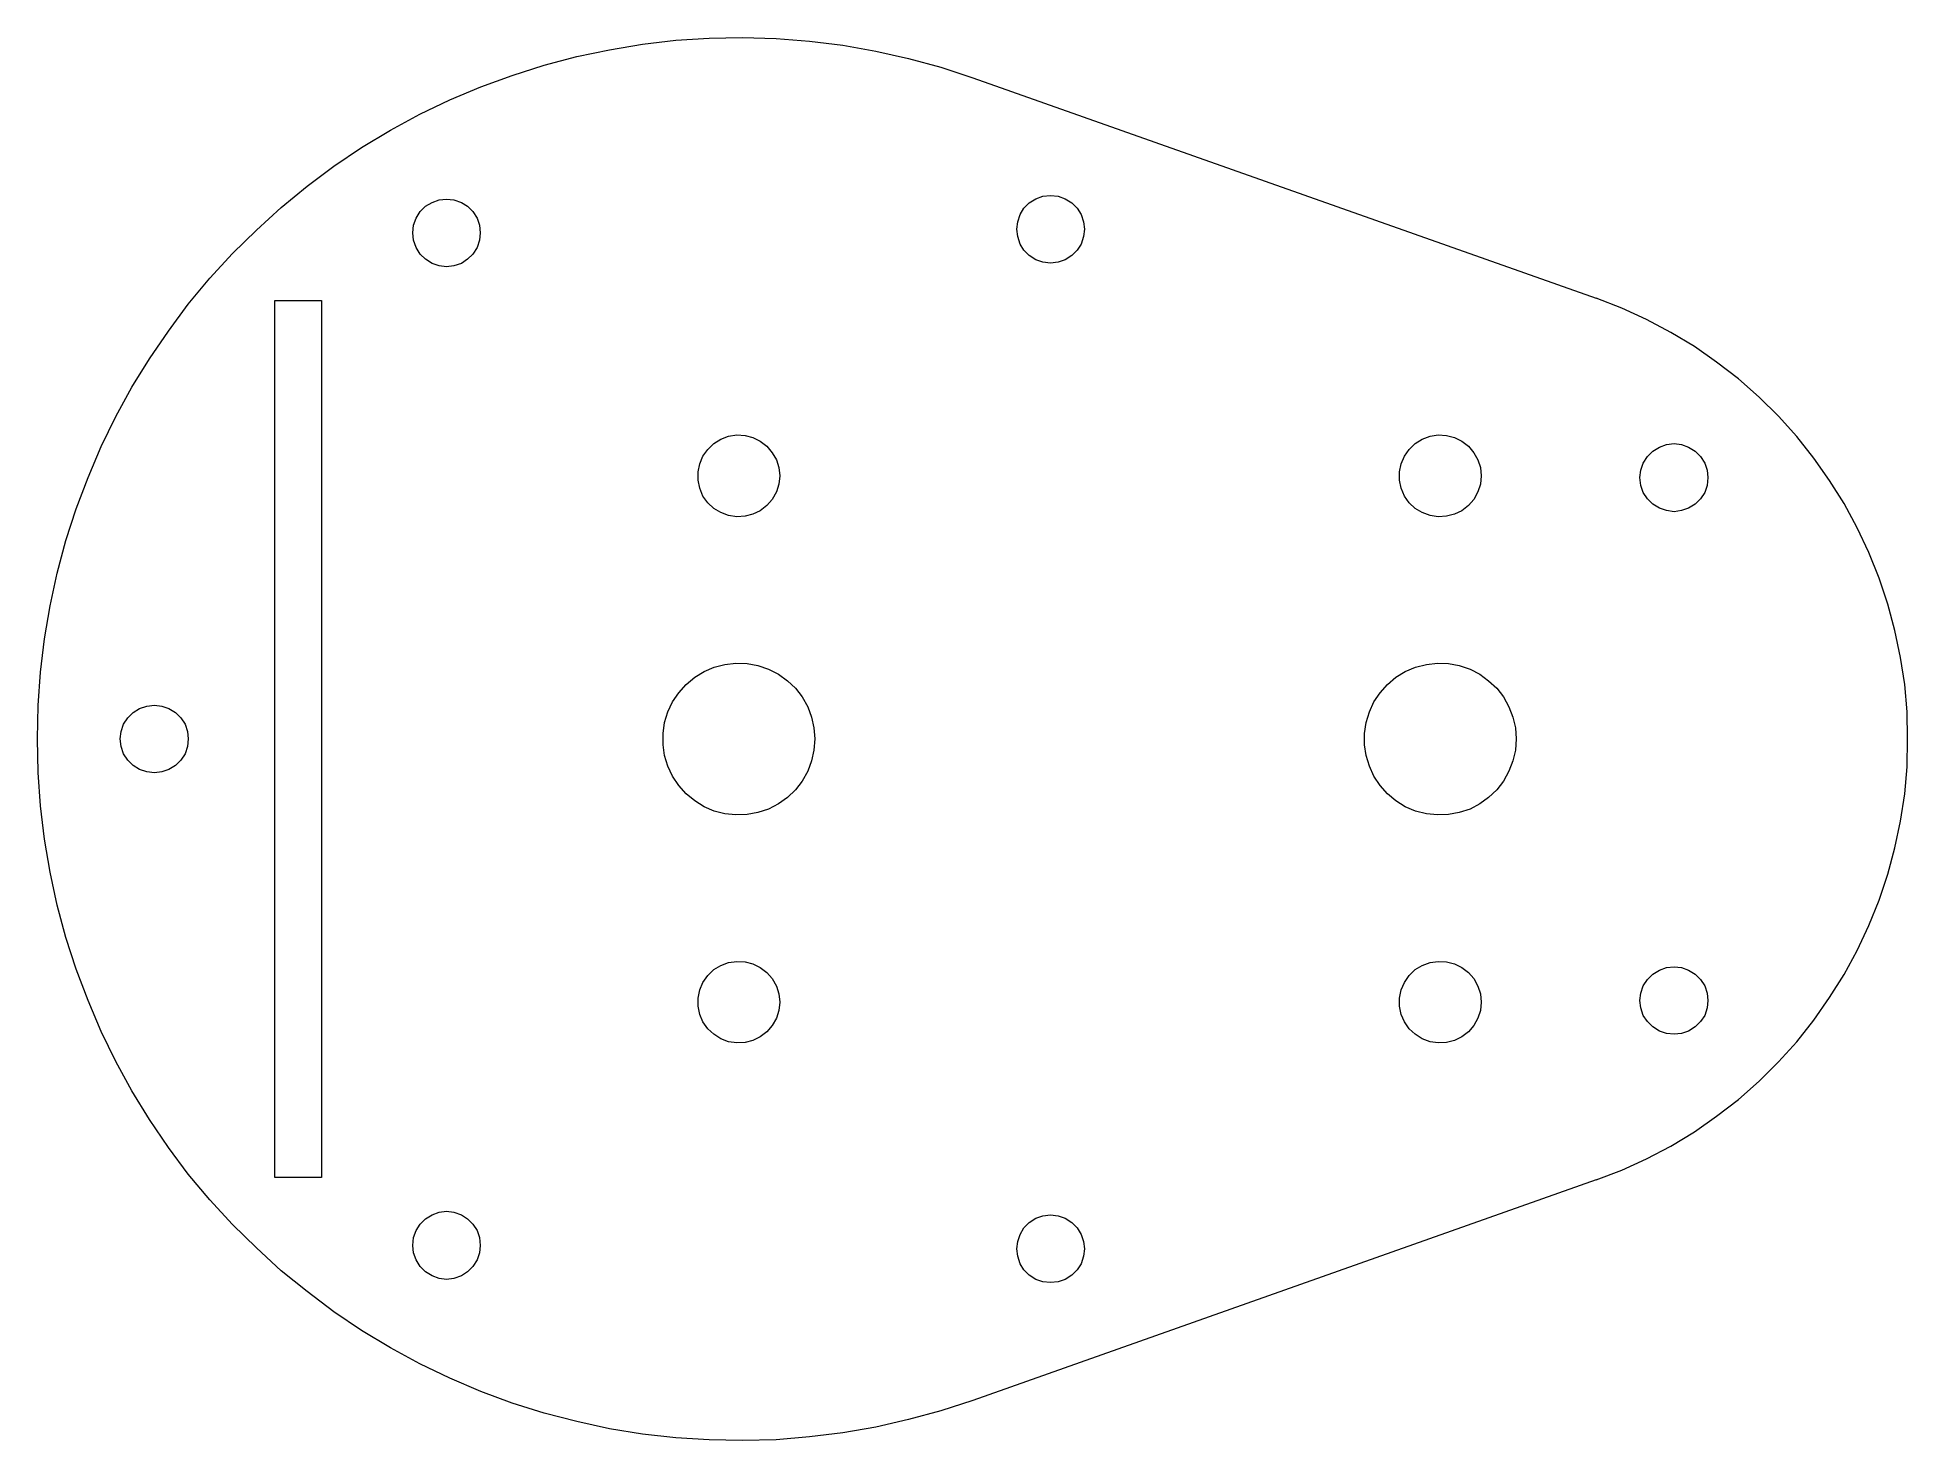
# Model space of a CAD drawing. Header units: millimetres. Extents: x 32 to 192, y 156 to 276.
import ezdxf

# ---------------------------------------------------------------- set-up
doc = ezdxf.new("R2010")
doc.units = ezdxf.units.MM
doc.header["$MEASUREMENT"] = 0
doc.layers.add('Calque 1', color=7, linetype='Continuous', lineweight=0)
doc.layers.add('Calque 2', color=7, linetype='Continuous', lineweight=0)

msp = doc.modelspace()

# ---------------------------------------------------------------- linework, layer by layer
at = {"layer": 'Calque 1', "color": 7, "lineweight": 9}
for points, knots in [([(112.11, 159.7), (112.11, 159.7), (109.4, 158.82), (109.4, 158.82), (109.4, 158.82), (106.61, 158.08), (106.61, 158.08), (106.61, 158.08), (103.82, 157.44), (103.82, 157.44), (103.82, 157.44), (101, 156.95), (101, 156.95), (101, 156.95), (98.14, 156.6), (98.14, 156.6), (98.14, 156.6), (95.29, 156.35), (95.29, 156.35), (95.29, 156.35), (92.43, 156.28), (92.43, 156.28), (92.43, 156.28), (89.57, 156.35), (89.57, 156.35), (89.57, 156.35), (86.71, 156.53), (86.71, 156.53), (86.71, 156.53), (83.86, 156.84), (83.86, 156.84), (83.86, 156.84), (81.03, 157.3), (81.03, 157.3), (81.03, 157.3), (78.25, 157.9), (78.25, 157.9), (78.25, 157.9), (75.46, 158.64), (75.46, 158.64), (75.46, 158.64), (72.71, 159.49), (72.71, 159.49), (72.71, 159.49), (70.03, 160.48), (70.03, 160.48), (70.03, 160.48), (67.38, 161.61), (67.38, 161.61), (67.38, 161.61), (64.81, 162.84), (64.81, 162.84), (64.81, 162.84), (62.3, 164.22), (62.3, 164.22), (62.3, 164.22), (59.83, 165.7), (59.83, 165.7), (59.83, 165.7), (57.47, 167.29), (57.47, 167.29), (57.47, 167.29), (55.17, 169.02), (55.17, 169.02), (55.17, 169.02), (52.95, 170.81), (52.95, 170.81), (52.95, 170.81), (50.84, 172.76), (50.84, 172.76), (50.84, 172.76), (48.79, 174.77), (48.79, 174.77), (48.79, 174.77), (46.85, 176.88), (46.85, 176.88), (46.85, 176.88), (45.01, 179.07), (45.01, 179.07), (45.01, 179.07), (43.32, 181.36), (43.32, 181.36), (43.32, 181.36), (41.7, 183.73), (41.7, 183.73), (41.7, 183.73), (40.18, 186.2), (40.18, 186.2), (40.18, 186.2), (38.81, 188.7), (38.81, 188.7), (38.81, 188.7), (37.57, 191.28), (37.57, 191.28), (37.57, 191.28), (36.44, 193.92), (36.44, 193.92), (36.44, 193.92), (35.42, 196.6), (35.42, 196.6), (35.42, 196.6), (34.54, 199.32), (34.54, 199.32), (34.54, 199.32), (33.8, 202.07), (33.8, 202.07), (33.8, 202.07), (33.2, 204.89), (33.2, 204.89), (33.2, 204.89), (32.7, 207.72), (32.7, 207.72), (32.7, 207.72), (32.38, 210.57), (32.38, 210.57), (32.38, 210.57), (32.17, 213.43), (32.17, 213.43), (32.17, 213.43), (32.1, 216.29), (32.1, 216.29), (32.1, 216.29), (32.17, 219.15), (32.17, 219.15), (32.17, 219.15), (32.38, 222), (32.38, 222), (32.38, 222), (32.7, 224.86), (32.7, 224.86), (32.7, 224.86), (33.2, 227.68), (33.2, 227.68), (33.2, 227.68), (33.8, 230.47), (33.8, 230.47), (33.8, 230.47), (34.54, 233.26), (34.54, 233.26), (34.54, 233.26), (35.42, 235.97), (35.42, 235.97), (35.42, 235.97), (36.44, 238.65), (36.44, 238.65), (36.44, 238.65), (37.57, 241.3), (37.57, 241.3), (37.57, 241.3), (38.81, 243.88), (38.81, 243.88), (38.81, 243.88), (40.18, 246.38), (40.18, 246.38), (40.18, 246.38), (41.7, 248.81), (41.7, 248.81), (41.7, 248.81), (43.32, 251.18), (43.32, 251.18), (43.32, 251.18), (45.01, 253.47), (45.01, 253.47), (45.01, 253.47), (46.85, 255.69), (46.85, 255.69), (46.85, 255.69), (48.79, 257.81), (48.79, 257.81), (48.79, 257.81), (50.84, 259.82), (50.84, 259.82), (50.84, 259.82), (52.95, 261.76), (52.95, 261.76), (52.95, 261.76), (55.17, 263.56), (55.17, 263.56), (55.17, 263.56), (57.47, 265.29), (57.47, 265.29), (57.47, 265.29), (59.83, 266.88), (59.83, 266.88), (59.83, 266.88), (62.3, 268.36), (62.3, 268.36), (62.3, 268.36), (64.81, 269.73), (64.81, 269.73), (64.81, 269.73), (67.38, 270.97), (67.38, 270.97), (67.38, 270.97), (70.03, 272.06), (70.03, 272.06), (70.03, 272.06), (72.71, 273.05), (72.71, 273.05), (72.71, 273.05), (75.46, 273.93), (75.46, 273.93), (75.46, 273.93), (78.25, 274.67), (78.25, 274.67), (78.25, 274.67), (81.03, 275.24), (81.03, 275.24), (81.03, 275.24), (83.86, 275.73), (83.86, 275.73), (83.86, 275.73), (86.71, 276.05), (86.71, 276.05), (86.71, 276.05), (89.57, 276.22), (89.57, 276.22), (89.57, 276.22), (92.43, 276.3), (92.43, 276.3), (92.43, 276.3), (95.29, 276.19), (95.29, 276.19), (95.29, 276.19), (98.14, 275.98), (98.14, 275.98), (98.14, 275.98), (101, 275.63), (101, 275.63), (101, 275.63), (103.82, 275.13), (103.82, 275.13), (103.82, 275.13), (106.61, 274.5), (106.61, 274.5), (106.61, 274.5), (109.4, 273.76), (109.4, 273.76), (109.4, 273.76), (112.11, 272.84), (112.11, 272.84)], [0, 0, 0, 0, 1, 1, 1, 2, 2, 2, 3, 3, 3, 4, 4, 4, 5, 5, 5, 6, 6, 6, 7, 7, 7, 8, 8, 8, 9, 9, 9, 10, 10, 10, 11, 11, 11, 12, 12, 12, 13, 13, 13, 14, 14, 14, 15, 15, 15, 16, 16, 16, 17, 17, 17, 18, 18, 18, 19, 19, 19, 20, 20, 20, 21, 21, 21, 22, 22, 22, 23, 23, 23, 24, 24, 24, 25, 25, 25, 26, 26, 26, 27, 27, 27, 28, 28, 28, 29, 29, 29, 30, 30, 30, 31, 31, 31, 32, 32, 32, 33, 33, 33, 34, 34, 34, 35, 35, 35, 36, 36, 36, 37, 37, 37, 38, 38, 38, 39, 39, 39, 40, 40, 40, 41, 41, 41, 42, 42, 42, 43, 43, 43, 44, 44, 44, 45, 45, 45, 46, 46, 46, 47, 47, 47, 48, 48, 48, 49, 49, 49, 50, 50, 50, 51, 51, 51, 52, 52, 52, 53, 53, 53, 54, 54, 54, 55, 55, 55, 56, 56, 56, 57, 57, 57, 58, 58, 58, 59, 59, 59, 60, 60, 60, 61, 61, 61, 62, 62, 62, 63, 63, 63, 64, 64, 64, 65, 65, 65, 66, 66, 66, 67, 67, 67, 68, 68, 68, 69, 69, 69, 70, 70, 70, 71, 71, 71, 72, 72, 72, 73, 73, 73, 74, 74, 74, 75, 75, 75, 76, 76, 76, 77, 77, 77, 78, 78, 78, 79, 79, 79, 80, 80, 80, 80]), ([(69.99, 259.57), (69.99, 259.57), (69.92, 260.24), (69.92, 260.24), (69.92, 260.24), (69.71, 260.84), (69.71, 260.84), (69.71, 260.84), (69.36, 261.41), (69.36, 261.41), (69.36, 261.41), (68.9, 261.87), (68.9, 261.87), (68.9, 261.87), (68.37, 262.18), (68.37, 262.18), (68.37, 262.18), (67.73, 262.4), (67.73, 262.4), (67.73, 262.4), (67.1, 262.47), (67.1, 262.47), (67.1, 262.47), (66.46, 262.4), (66.46, 262.4), (66.46, 262.4), (65.86, 262.18), (65.86, 262.18), (65.86, 262.18), (65.3, 261.87), (65.3, 261.87), (65.3, 261.87), (64.84, 261.41), (64.84, 261.41), (64.84, 261.41), (64.49, 260.84), (64.49, 260.84), (64.49, 260.84), (64.28, 260.24), (64.28, 260.24), (64.28, 260.24), (64.21, 259.57), (64.21, 259.57), (64.21, 259.57), (64.28, 258.94), (64.28, 258.94), (64.28, 258.94), (64.49, 258.34), (64.49, 258.34), (64.49, 258.34), (64.84, 257.77), (64.84, 257.77), (64.84, 257.77), (65.3, 257.32), (65.3, 257.32), (65.3, 257.32), (65.86, 256.96), (65.86, 256.96), (65.86, 256.96), (66.46, 256.75), (66.46, 256.75), (66.46, 256.75), (67.1, 256.68), (67.1, 256.68), (67.1, 256.68), (67.73, 256.75), (67.73, 256.75), (67.73, 256.75), (68.37, 256.96), (68.37, 256.96), (68.37, 256.96), (68.9, 257.32), (68.9, 257.32), (68.9, 257.32), (69.36, 257.77), (69.36, 257.77), (69.36, 257.77), (69.71, 258.34), (69.71, 258.34), (69.71, 258.34), (69.92, 258.94), (69.92, 258.94), (69.92, 258.94), (69.99, 259.57), (69.99, 259.57)], [0, 0, 0, 0, 1, 1, 1, 2, 2, 2, 3, 3, 3, 4, 4, 4, 5, 5, 5, 6, 6, 6, 7, 7, 7, 8, 8, 8, 9, 9, 9, 10, 10, 10, 11, 11, 11, 12, 12, 12, 13, 13, 13, 14, 14, 14, 15, 15, 15, 16, 16, 16, 17, 17, 17, 18, 18, 18, 19, 19, 19, 20, 20, 20, 21, 21, 21, 22, 22, 22, 23, 23, 23, 24, 24, 24, 25, 25, 25, 26, 26, 26, 27, 27, 27, 28, 28, 28, 28]), ([(121.67, 259.89), (121.67, 259.89), (121.6, 260.53), (121.6, 260.53), (121.6, 260.53), (121.39, 261.16), (121.39, 261.16), (121.39, 261.16), (121.04, 261.69), (121.04, 261.69), (121.04, 261.69), (120.58, 262.15), (120.58, 262.15), (120.58, 262.15), (120.01, 262.5), (120.01, 262.5), (120.01, 262.5), (119.42, 262.71), (119.42, 262.71), (119.42, 262.71), (118.78, 262.78), (118.78, 262.78), (118.78, 262.78), (118.11, 262.71), (118.11, 262.71), (118.11, 262.71), (117.51, 262.5), (117.51, 262.5), (117.51, 262.5), (116.95, 262.15), (116.95, 262.15), (116.95, 262.15), (116.49, 261.69), (116.49, 261.69), (116.49, 261.69), (116.17, 261.16), (116.17, 261.16), (116.17, 261.16), (115.96, 260.53), (115.96, 260.53), (115.96, 260.53), (115.89, 259.89), (115.89, 259.89), (115.89, 259.89), (115.96, 259.26), (115.96, 259.26), (115.96, 259.26), (116.17, 258.62), (116.17, 258.62), (116.17, 258.62), (116.49, 258.09), (116.49, 258.09), (116.49, 258.09), (116.95, 257.63), (116.95, 257.63), (116.95, 257.63), (117.51, 257.28), (117.51, 257.28), (117.51, 257.28), (118.11, 257.07), (118.11, 257.07), (118.11, 257.07), (118.78, 257), (118.78, 257), (118.78, 257), (119.42, 257.07), (119.42, 257.07), (119.42, 257.07), (120.01, 257.28), (120.01, 257.28), (120.01, 257.28), (120.58, 257.63), (120.58, 257.63), (120.58, 257.63), (121.04, 258.09), (121.04, 258.09), (121.04, 258.09), (121.39, 258.62), (121.39, 258.62), (121.39, 258.62), (121.6, 259.26), (121.6, 259.26), (121.6, 259.26), (121.67, 259.89), (121.67, 259.89)], [0, 0, 0, 0, 1, 1, 1, 2, 2, 2, 3, 3, 3, 4, 4, 4, 5, 5, 5, 6, 6, 6, 7, 7, 7, 8, 8, 8, 9, 9, 9, 10, 10, 10, 11, 11, 11, 12, 12, 12, 13, 13, 13, 14, 14, 14, 15, 15, 15, 16, 16, 16, 17, 17, 17, 18, 18, 18, 19, 19, 19, 20, 20, 20, 21, 21, 21, 22, 22, 22, 23, 23, 23, 24, 24, 24, 25, 25, 25, 26, 26, 26, 27, 27, 27, 28, 28, 28, 28]), ([(165.45, 178.58), (165.45, 178.58), (167.64, 179.42), (167.64, 179.42), (167.64, 179.42), (169.76, 180.38), (169.76, 180.38), (169.76, 180.38), (171.84, 181.47), (171.84, 181.47), (171.84, 181.47), (173.85, 182.7), (173.85, 182.7), (173.85, 182.7), (175.75, 184.04), (175.75, 184.04), (175.75, 184.04), (177.62, 185.46), (177.62, 185.46), (177.62, 185.46), (179.39, 187.01), (179.39, 187.01), (179.39, 187.01), (181.05, 188.67), (181.05, 188.67), (181.05, 188.67), (182.6, 190.39), (182.6, 190.39), (182.6, 190.39), (184.08, 192.23), (184.08, 192.23), (184.08, 192.23), (185.42, 194.17), (185.42, 194.17), (185.42, 194.17), (186.65, 196.14), (186.65, 196.14), (186.65, 196.14), (187.78, 198.19), (187.78, 198.19), (187.78, 198.19), (188.77, 200.34), (188.77, 200.34), (188.77, 200.34), (189.65, 202.49), (189.65, 202.49), (189.65, 202.49), (190.39, 204.72), (190.39, 204.72), (190.39, 204.72), (190.99, 206.97), (190.99, 206.97), (190.99, 206.97), (191.49, 209.27), (191.49, 209.27), (191.49, 209.27), (191.84, 211.6), (191.84, 211.6), (191.84, 211.6), (192.05, 213.92), (192.05, 213.92), (192.05, 213.92), (192.09, 216.29), (192.09, 216.29), (192.09, 216.29), (192.05, 218.62), (192.05, 218.62), (192.05, 218.62), (191.84, 220.94), (191.84, 220.94), (191.84, 220.94), (191.49, 223.27), (191.49, 223.27), (191.49, 223.27), (190.99, 225.57), (190.99, 225.57), (190.99, 225.57), (190.39, 227.82), (190.39, 227.82), (190.39, 227.82), (189.65, 230.05), (189.65, 230.05), (189.65, 230.05), (188.77, 232.23), (188.77, 232.23), (188.77, 232.23), (187.78, 234.35), (187.78, 234.35), (187.78, 234.35), (186.65, 236.43), (186.65, 236.43), (186.65, 236.43), (185.42, 238.41), (185.42, 238.41), (185.42, 238.41), (184.08, 240.31), (184.08, 240.31), (184.08, 240.31), (182.6, 242.15), (182.6, 242.15), (182.6, 242.15), (181.05, 243.91), (181.05, 243.91), (181.05, 243.91), (179.39, 245.53), (179.39, 245.53), (179.39, 245.53), (177.62, 247.09), (177.62, 247.09), (177.62, 247.09), (175.75, 248.53), (175.75, 248.53), (175.75, 248.53), (173.85, 249.87), (173.85, 249.87), (173.85, 249.87), (171.84, 251.07), (171.84, 251.07), (171.84, 251.07), (169.76, 252.17), (169.76, 252.17), (169.76, 252.17), (167.64, 253.15), (167.64, 253.15), (167.64, 253.15), (165.45, 254), (165.45, 254)], [0, 0, 0, 0, 1, 1, 1, 2, 2, 2, 3, 3, 3, 4, 4, 4, 5, 5, 5, 6, 6, 6, 7, 7, 7, 8, 8, 8, 9, 9, 9, 10, 10, 10, 11, 11, 11, 12, 12, 12, 13, 13, 13, 14, 14, 14, 15, 15, 15, 16, 16, 16, 17, 17, 17, 18, 18, 18, 19, 19, 19, 20, 20, 20, 21, 21, 21, 22, 22, 22, 23, 23, 23, 24, 24, 24, 25, 25, 25, 26, 26, 26, 27, 27, 27, 28, 28, 28, 29, 29, 29, 30, 30, 30, 31, 31, 31, 32, 32, 32, 33, 33, 33, 34, 34, 34, 35, 35, 35, 36, 36, 36, 37, 37, 37, 38, 38, 38, 39, 39, 39, 40, 40, 40, 41, 41, 41, 42, 42, 42, 42]), ([(95.6, 238.8), (95.6, 238.8), (95.53, 239.5), (95.53, 239.5), (95.53, 239.5), (95.32, 240.17), (95.32, 240.17), (95.32, 240.17), (94.97, 240.77), (94.97, 240.77), (94.97, 240.77), (94.51, 241.34), (94.51, 241.34), (94.51, 241.34), (93.94, 241.76), (93.94, 241.76), (93.94, 241.76), (93.31, 242.08), (93.31, 242.08), (93.31, 242.08), (92.64, 242.25), (92.64, 242.25), (92.64, 242.25), (91.93, 242.29), (91.93, 242.29), (91.93, 242.29), (91.23, 242.18), (91.23, 242.18), (91.23, 242.18), (90.56, 241.93), (90.56, 241.93), (90.56, 241.93), (89.96, 241.55), (89.96, 241.55), (89.96, 241.55), (89.46, 241.05), (89.46, 241.05), (89.46, 241.05), (89.04, 240.49), (89.04, 240.49), (89.04, 240.49), (88.76, 239.82), (88.76, 239.82), (88.76, 239.82), (88.62, 239.15), (88.62, 239.15), (88.62, 239.15), (88.62, 238.44), (88.62, 238.44), (88.62, 238.44), (88.76, 237.74), (88.76, 237.74), (88.76, 237.74), (89.04, 237.07), (89.04, 237.07), (89.04, 237.07), (89.46, 236.5), (89.46, 236.5), (89.46, 236.5), (89.96, 236.01), (89.96, 236.01), (89.96, 236.01), (90.56, 235.66), (90.56, 235.66), (90.56, 235.66), (91.23, 235.41), (91.23, 235.41), (91.23, 235.41), (91.93, 235.3), (91.93, 235.3), (91.93, 235.3), (92.64, 235.34), (92.64, 235.34), (92.64, 235.34), (93.31, 235.51), (93.31, 235.51), (93.31, 235.51), (93.94, 235.8), (93.94, 235.8), (93.94, 235.8), (94.51, 236.26), (94.51, 236.26), (94.51, 236.26), (94.97, 236.78), (94.97, 236.78), (94.97, 236.78), (95.32, 237.42), (95.32, 237.42), (95.32, 237.42), (95.53, 238.09), (95.53, 238.09), (95.53, 238.09), (95.6, 238.8), (95.6, 238.8)], [0, 0, 0, 0, 1, 1, 1, 2, 2, 2, 3, 3, 3, 4, 4, 4, 5, 5, 5, 6, 6, 6, 7, 7, 7, 8, 8, 8, 9, 9, 9, 10, 10, 10, 11, 11, 11, 12, 12, 12, 13, 13, 13, 14, 14, 14, 15, 15, 15, 16, 16, 16, 17, 17, 17, 18, 18, 18, 19, 19, 19, 20, 20, 20, 21, 21, 21, 22, 22, 22, 23, 23, 23, 24, 24, 24, 25, 25, 25, 26, 26, 26, 27, 27, 27, 28, 28, 28, 29, 29, 29, 30, 30, 30, 31, 31, 31, 31]), ([(155.61, 238.8), (155.61, 238.8), (155.54, 239.5), (155.54, 239.5), (155.54, 239.5), (155.33, 240.17), (155.33, 240.17), (155.33, 240.17), (154.98, 240.77), (154.98, 240.77), (154.98, 240.77), (154.52, 241.34), (154.52, 241.34), (154.52, 241.34), (153.95, 241.76), (153.95, 241.76), (153.95, 241.76), (153.32, 242.08), (153.32, 242.08), (153.32, 242.08), (152.65, 242.25), (152.65, 242.25), (152.65, 242.25), (151.94, 242.29), (151.94, 242.29), (151.94, 242.29), (151.24, 242.18), (151.24, 242.18), (151.24, 242.18), (150.57, 241.93), (150.57, 241.93), (150.57, 241.93), (149.97, 241.55), (149.97, 241.55), (149.97, 241.55), (149.44, 241.05), (149.44, 241.05), (149.44, 241.05), (149.05, 240.49), (149.05, 240.49), (149.05, 240.49), (148.77, 239.82), (148.77, 239.82), (148.77, 239.82), (148.63, 239.15), (148.63, 239.15), (148.63, 239.15), (148.63, 238.44), (148.63, 238.44), (148.63, 238.44), (148.77, 237.74), (148.77, 237.74), (148.77, 237.74), (149.05, 237.07), (149.05, 237.07), (149.05, 237.07), (149.44, 236.5), (149.44, 236.5), (149.44, 236.5), (149.97, 236.01), (149.97, 236.01), (149.97, 236.01), (150.57, 235.66), (150.57, 235.66), (150.57, 235.66), (151.24, 235.41), (151.24, 235.41), (151.24, 235.41), (151.94, 235.3), (151.94, 235.3), (151.94, 235.3), (152.65, 235.34), (152.65, 235.34), (152.65, 235.34), (153.32, 235.51), (153.32, 235.51), (153.32, 235.51), (153.95, 235.8), (153.95, 235.8), (153.95, 235.8), (154.52, 236.26), (154.52, 236.26), (154.52, 236.26), (154.98, 236.78), (154.98, 236.78), (154.98, 236.78), (155.33, 237.42), (155.33, 237.42), (155.33, 237.42), (155.54, 238.09), (155.54, 238.09), (155.54, 238.09), (155.61, 238.8), (155.61, 238.8)], [0, 0, 0, 0, 1, 1, 1, 2, 2, 2, 3, 3, 3, 4, 4, 4, 5, 5, 5, 6, 6, 6, 7, 7, 7, 8, 8, 8, 9, 9, 9, 10, 10, 10, 11, 11, 11, 12, 12, 12, 13, 13, 13, 14, 14, 14, 15, 15, 15, 16, 16, 16, 17, 17, 17, 18, 18, 18, 19, 19, 19, 20, 20, 20, 21, 21, 21, 22, 22, 22, 23, 23, 23, 24, 24, 24, 25, 25, 25, 26, 26, 26, 27, 27, 27, 28, 28, 28, 29, 29, 29, 30, 30, 30, 31, 31, 31, 31]), ([(175.01, 238.65), (175.01, 238.65), (174.94, 239.29), (174.94, 239.29), (174.94, 239.29), (174.73, 239.89), (174.73, 239.89), (174.73, 239.89), (174.38, 240.45), (174.38, 240.45), (174.38, 240.45), (173.92, 240.91), (173.92, 240.91), (173.92, 240.91), (173.35, 241.26), (173.35, 241.26), (173.35, 241.26), (172.76, 241.48), (172.76, 241.48), (172.76, 241.48), (172.12, 241.55), (172.12, 241.55), (172.12, 241.55), (171.45, 241.48), (171.45, 241.48), (171.45, 241.48), (170.85, 241.26), (170.85, 241.26), (170.85, 241.26), (170.29, 240.91), (170.29, 240.91), (170.29, 240.91), (169.83, 240.45), (169.83, 240.45), (169.83, 240.45), (169.47, 239.89), (169.47, 239.89), (169.47, 239.89), (169.26, 239.29), (169.26, 239.29), (169.26, 239.29), (169.19, 238.65), (169.19, 238.65), (169.19, 238.65), (169.26, 237.98), (169.26, 237.98), (169.26, 237.98), (169.47, 237.38), (169.47, 237.38), (169.47, 237.38), (169.83, 236.82), (169.83, 236.82), (169.83, 236.82), (170.29, 236.36), (170.29, 236.36), (170.29, 236.36), (170.85, 236.04), (170.85, 236.04), (170.85, 236.04), (171.45, 235.83), (171.45, 235.83), (171.45, 235.83), (172.12, 235.73), (172.12, 235.73), (172.12, 235.73), (172.76, 235.83), (172.76, 235.83), (172.76, 235.83), (173.35, 236.04), (173.35, 236.04), (173.35, 236.04), (173.92, 236.36), (173.92, 236.36), (173.92, 236.36), (174.38, 236.82), (174.38, 236.82), (174.38, 236.82), (174.73, 237.38), (174.73, 237.38), (174.73, 237.38), (174.94, 237.98), (174.94, 237.98), (174.94, 237.98), (175.01, 238.65), (175.01, 238.65)], [0, 0, 0, 0, 1, 1, 1, 2, 2, 2, 3, 3, 3, 4, 4, 4, 5, 5, 5, 6, 6, 6, 7, 7, 7, 8, 8, 8, 9, 9, 9, 10, 10, 10, 11, 11, 11, 12, 12, 12, 13, 13, 13, 14, 14, 14, 15, 15, 15, 16, 16, 16, 17, 17, 17, 18, 18, 18, 19, 19, 19, 20, 20, 20, 21, 21, 21, 22, 22, 22, 23, 23, 23, 24, 24, 24, 25, 25, 25, 26, 26, 26, 27, 27, 27, 28, 28, 28, 28]), ([(98.6, 216.29), (98.6, 216.29), (98.53, 217.24), (98.53, 217.24), (98.53, 217.24), (98.32, 218.16), (98.32, 218.16), (98.32, 218.16), (98, 219.04), (98, 219.04), (98, 219.04), (97.51, 219.89), (97.51, 219.89), (97.51, 219.89), (96.94, 220.63), (96.94, 220.63), (96.94, 220.63), (96.27, 221.26), (96.27, 221.26), (96.27, 221.26), (95.5, 221.83), (95.5, 221.83), (95.5, 221.83), (94.65, 222.25), (94.65, 222.25), (94.65, 222.25), (93.73, 222.57), (93.73, 222.57), (93.73, 222.57), (92.82, 222.74), (92.82, 222.74), (92.82, 222.74), (91.86, 222.78), (91.86, 222.78), (91.86, 222.78), (90.91, 222.67), (90.91, 222.67), (90.91, 222.67), (89.99, 222.43), (89.99, 222.43), (89.99, 222.43), (89.15, 222.07), (89.15, 222.07), (89.15, 222.07), (88.34, 221.58), (88.34, 221.58), (88.34, 221.58), (87.59, 220.94), (87.59, 220.94), (87.59, 220.94), (86.96, 220.24), (86.96, 220.24), (86.96, 220.24), (86.43, 219.46), (86.43, 219.46), (86.43, 219.46), (86.04, 218.62), (86.04, 218.62), (86.04, 218.62), (85.76, 217.7), (85.76, 217.7), (85.76, 217.7), (85.62, 216.75), (85.62, 216.75), (85.62, 216.75), (85.62, 215.79), (85.62, 215.79), (85.62, 215.79), (85.76, 214.88), (85.76, 214.88), (85.76, 214.88), (86.04, 213.96), (86.04, 213.96), (86.04, 213.96), (86.43, 213.11), (86.43, 213.11), (86.43, 213.11), (86.96, 212.3), (86.96, 212.3), (86.96, 212.3), (87.59, 211.6), (87.59, 211.6), (87.59, 211.6), (88.34, 211), (88.34, 211), (88.34, 211), (89.15, 210.5), (89.15, 210.5), (89.15, 210.5), (89.99, 210.11), (89.99, 210.11), (89.99, 210.11), (90.91, 209.9), (90.91, 209.9), (90.91, 209.9), (91.86, 209.8), (91.86, 209.8), (91.86, 209.8), (92.82, 209.83), (92.82, 209.83), (92.82, 209.83), (93.73, 210.01), (93.73, 210.01), (93.73, 210.01), (94.65, 210.29), (94.65, 210.29), (94.65, 210.29), (95.5, 210.75), (95.5, 210.75), (95.5, 210.75), (96.27, 211.28), (96.27, 211.28), (96.27, 211.28), (96.94, 211.95), (96.94, 211.95), (96.94, 211.95), (97.51, 212.69), (97.51, 212.69), (97.51, 212.69), (98, 213.54), (98, 213.54), (98, 213.54), (98.32, 214.42), (98.32, 214.42), (98.32, 214.42), (98.53, 215.34), (98.53, 215.34), (98.53, 215.34), (98.6, 216.29), (98.6, 216.29)], [0, 0, 0, 0, 1, 1, 1, 2, 2, 2, 3, 3, 3, 4, 4, 4, 5, 5, 5, 6, 6, 6, 7, 7, 7, 8, 8, 8, 9, 9, 9, 10, 10, 10, 11, 11, 11, 12, 12, 12, 13, 13, 13, 14, 14, 14, 15, 15, 15, 16, 16, 16, 17, 17, 17, 18, 18, 18, 19, 19, 19, 20, 20, 20, 21, 21, 21, 22, 22, 22, 23, 23, 23, 24, 24, 24, 25, 25, 25, 26, 26, 26, 27, 27, 27, 28, 28, 28, 29, 29, 29, 30, 30, 30, 31, 31, 31, 32, 32, 32, 33, 33, 33, 34, 34, 34, 35, 35, 35, 36, 36, 36, 37, 37, 37, 38, 38, 38, 39, 39, 39, 40, 40, 40, 41, 41, 41, 42, 42, 42, 43, 43, 43, 43]), ([(158.61, 216.29), (158.61, 216.29), (158.54, 217.24), (158.54, 217.24), (158.54, 217.24), (158.33, 218.16), (158.33, 218.16), (158.33, 218.16), (157.97, 219.04), (157.97, 219.04), (157.97, 219.04), (157.52, 219.89), (157.52, 219.89), (157.52, 219.89), (156.95, 220.63), (156.95, 220.63), (156.95, 220.63), (156.25, 221.26), (156.25, 221.26), (156.25, 221.26), (155.5, 221.83), (155.5, 221.83), (155.5, 221.83), (154.66, 222.25), (154.66, 222.25), (154.66, 222.25), (153.74, 222.57), (153.74, 222.57), (153.74, 222.57), (152.82, 222.74), (152.82, 222.74), (152.82, 222.74), (151.87, 222.78), (151.87, 222.78), (151.87, 222.78), (150.92, 222.67), (150.92, 222.67), (150.92, 222.67), (150, 222.43), (150, 222.43), (150, 222.43), (149.12, 222.07), (149.12, 222.07), (149.12, 222.07), (148.31, 221.58), (148.31, 221.58), (148.31, 221.58), (147.6, 220.94), (147.6, 220.94), (147.6, 220.94), (146.97, 220.24), (146.97, 220.24), (146.97, 220.24), (146.44, 219.46), (146.44, 219.46), (146.44, 219.46), (146.05, 218.62), (146.05, 218.62), (146.05, 218.62), (145.77, 217.7), (145.77, 217.7), (145.77, 217.7), (145.63, 216.75), (145.63, 216.75), (145.63, 216.75), (145.63, 215.79), (145.63, 215.79), (145.63, 215.79), (145.77, 214.88), (145.77, 214.88), (145.77, 214.88), (146.05, 213.96), (146.05, 213.96), (146.05, 213.96), (146.44, 213.11), (146.44, 213.11), (146.44, 213.11), (146.97, 212.3), (146.97, 212.3), (146.97, 212.3), (147.6, 211.6), (147.6, 211.6), (147.6, 211.6), (148.31, 211), (148.31, 211), (148.31, 211), (149.12, 210.5), (149.12, 210.5), (149.12, 210.5), (150, 210.11), (150, 210.11), (150, 210.11), (150.92, 209.9), (150.92, 209.9), (150.92, 209.9), (151.87, 209.8), (151.87, 209.8), (151.87, 209.8), (152.82, 209.83), (152.82, 209.83), (152.82, 209.83), (153.74, 210.01), (153.74, 210.01), (153.74, 210.01), (154.66, 210.29), (154.66, 210.29), (154.66, 210.29), (155.5, 210.75), (155.5, 210.75), (155.5, 210.75), (156.25, 211.28), (156.25, 211.28), (156.25, 211.28), (156.95, 211.95), (156.95, 211.95), (156.95, 211.95), (157.52, 212.69), (157.52, 212.69), (157.52, 212.69), (157.97, 213.54), (157.97, 213.54), (157.97, 213.54), (158.33, 214.42), (158.33, 214.42), (158.33, 214.42), (158.54, 215.34), (158.54, 215.34), (158.54, 215.34), (158.61, 216.29), (158.61, 216.29)], [0, 0, 0, 0, 1, 1, 1, 2, 2, 2, 3, 3, 3, 4, 4, 4, 5, 5, 5, 6, 6, 6, 7, 7, 7, 8, 8, 8, 9, 9, 9, 10, 10, 10, 11, 11, 11, 12, 12, 12, 13, 13, 13, 14, 14, 14, 15, 15, 15, 16, 16, 16, 17, 17, 17, 18, 18, 18, 19, 19, 19, 20, 20, 20, 21, 21, 21, 22, 22, 22, 23, 23, 23, 24, 24, 24, 25, 25, 25, 26, 26, 26, 27, 27, 27, 28, 28, 28, 29, 29, 29, 30, 30, 30, 31, 31, 31, 32, 32, 32, 33, 33, 33, 34, 34, 34, 35, 35, 35, 36, 36, 36, 37, 37, 37, 38, 38, 38, 39, 39, 39, 40, 40, 40, 41, 41, 41, 42, 42, 42, 43, 43, 43, 43]), ([(45.01, 216.29), (45.01, 216.29), (44.94, 216.92), (44.94, 216.92), (44.94, 216.92), (44.73, 217.56), (44.73, 217.56), (44.73, 217.56), (44.38, 218.09), (44.38, 218.09), (44.38, 218.09), (43.92, 218.55), (43.92, 218.55), (43.92, 218.55), (43.36, 218.9), (43.36, 218.9), (43.36, 218.9), (42.76, 219.11), (42.76, 219.11), (42.76, 219.11), (42.12, 219.18), (42.12, 219.18), (42.12, 219.18), (41.45, 219.11), (41.45, 219.11), (41.45, 219.11), (40.85, 218.9), (40.85, 218.9), (40.85, 218.9), (40.29, 218.55), (40.29, 218.55), (40.29, 218.55), (39.83, 218.09), (39.83, 218.09), (39.83, 218.09), (39.48, 217.56), (39.48, 217.56), (39.48, 217.56), (39.26, 216.92), (39.26, 216.92), (39.26, 216.92), (39.19, 216.29), (39.19, 216.29), (39.19, 216.29), (39.26, 215.65), (39.26, 215.65), (39.26, 215.65), (39.48, 215.02), (39.48, 215.02), (39.48, 215.02), (39.83, 214.49), (39.83, 214.49), (39.83, 214.49), (40.29, 214.03), (40.29, 214.03), (40.29, 214.03), (40.85, 213.68), (40.85, 213.68), (40.85, 213.68), (41.45, 213.47), (41.45, 213.47), (41.45, 213.47), (42.12, 213.4), (42.12, 213.4), (42.12, 213.4), (42.76, 213.47), (42.76, 213.47), (42.76, 213.47), (43.36, 213.68), (43.36, 213.68), (43.36, 213.68), (43.92, 214.03), (43.92, 214.03), (43.92, 214.03), (44.38, 214.49), (44.38, 214.49), (44.38, 214.49), (44.73, 215.02), (44.73, 215.02), (44.73, 215.02), (44.94, 215.65), (44.94, 215.65), (44.94, 215.65), (45.01, 216.29), (45.01, 216.29)], [0, 0, 0, 0, 1, 1, 1, 2, 2, 2, 3, 3, 3, 4, 4, 4, 5, 5, 5, 6, 6, 6, 7, 7, 7, 8, 8, 8, 9, 9, 9, 10, 10, 10, 11, 11, 11, 12, 12, 12, 13, 13, 13, 14, 14, 14, 15, 15, 15, 16, 16, 16, 17, 17, 17, 18, 18, 18, 19, 19, 19, 20, 20, 20, 21, 21, 21, 22, 22, 22, 23, 23, 23, 24, 24, 24, 25, 25, 25, 26, 26, 26, 27, 27, 27, 28, 28, 28, 28]), ([(95.6, 193.78), (95.6, 193.78), (95.53, 194.49), (95.53, 194.49), (95.53, 194.49), (95.32, 195.16), (95.32, 195.16), (95.32, 195.16), (94.97, 195.79), (94.97, 195.79), (94.97, 195.79), (94.51, 196.32), (94.51, 196.32), (94.51, 196.32), (93.94, 196.74), (93.94, 196.74), (93.94, 196.74), (93.31, 197.06), (93.31, 197.06), (93.31, 197.06), (92.64, 197.24), (92.64, 197.24), (92.64, 197.24), (91.93, 197.27), (91.93, 197.27), (91.93, 197.27), (91.23, 197.17), (91.23, 197.17), (91.23, 197.17), (90.56, 196.92), (90.56, 196.92), (90.56, 196.92), (89.96, 196.57), (89.96, 196.57), (89.96, 196.57), (89.46, 196.07), (89.46, 196.07), (89.46, 196.07), (89.04, 195.47), (89.04, 195.47), (89.04, 195.47), (88.76, 194.84), (88.76, 194.84), (88.76, 194.84), (88.62, 194.13), (88.62, 194.13), (88.62, 194.13), (88.62, 193.43), (88.62, 193.43), (88.62, 193.43), (88.76, 192.72), (88.76, 192.72), (88.76, 192.72), (89.04, 192.09), (89.04, 192.09), (89.04, 192.09), (89.46, 191.49), (89.46, 191.49), (89.46, 191.49), (89.96, 191.03), (89.96, 191.03), (89.96, 191.03), (90.56, 190.64), (90.56, 190.64), (90.56, 190.64), (91.23, 190.39), (91.23, 190.39), (91.23, 190.39), (91.93, 190.29), (91.93, 190.29), (91.93, 190.29), (92.64, 190.32), (92.64, 190.32), (92.64, 190.32), (93.31, 190.5), (93.31, 190.5), (93.31, 190.5), (93.94, 190.82), (93.94, 190.82), (93.94, 190.82), (94.51, 191.24), (94.51, 191.24), (94.51, 191.24), (94.97, 191.77), (94.97, 191.77), (94.97, 191.77), (95.32, 192.4), (95.32, 192.4), (95.32, 192.4), (95.53, 193.08), (95.53, 193.08), (95.53, 193.08), (95.6, 193.78), (95.6, 193.78)], [0, 0, 0, 0, 1, 1, 1, 2, 2, 2, 3, 3, 3, 4, 4, 4, 5, 5, 5, 6, 6, 6, 7, 7, 7, 8, 8, 8, 9, 9, 9, 10, 10, 10, 11, 11, 11, 12, 12, 12, 13, 13, 13, 14, 14, 14, 15, 15, 15, 16, 16, 16, 17, 17, 17, 18, 18, 18, 19, 19, 19, 20, 20, 20, 21, 21, 21, 22, 22, 22, 23, 23, 23, 24, 24, 24, 25, 25, 25, 26, 26, 26, 27, 27, 27, 28, 28, 28, 29, 29, 29, 30, 30, 30, 31, 31, 31, 31]), ([(155.61, 193.78), (155.61, 193.78), (155.54, 194.49), (155.54, 194.49), (155.54, 194.49), (155.33, 195.16), (155.33, 195.16), (155.33, 195.16), (154.98, 195.79), (154.98, 195.79), (154.98, 195.79), (154.52, 196.32), (154.52, 196.32), (154.52, 196.32), (153.95, 196.74), (153.95, 196.74), (153.95, 196.74), (153.32, 197.06), (153.32, 197.06), (153.32, 197.06), (152.65, 197.24), (152.65, 197.24), (152.65, 197.24), (151.94, 197.27), (151.94, 197.27), (151.94, 197.27), (151.24, 197.17), (151.24, 197.17), (151.24, 197.17), (150.57, 196.92), (150.57, 196.92), (150.57, 196.92), (149.97, 196.57), (149.97, 196.57), (149.97, 196.57), (149.44, 196.07), (149.44, 196.07), (149.44, 196.07), (149.05, 195.47), (149.05, 195.47), (149.05, 195.47), (148.77, 194.84), (148.77, 194.84), (148.77, 194.84), (148.63, 194.13), (148.63, 194.13), (148.63, 194.13), (148.63, 193.43), (148.63, 193.43), (148.63, 193.43), (148.77, 192.72), (148.77, 192.72), (148.77, 192.72), (149.05, 192.09), (149.05, 192.09), (149.05, 192.09), (149.44, 191.49), (149.44, 191.49), (149.44, 191.49), (149.97, 191.03), (149.97, 191.03), (149.97, 191.03), (150.57, 190.64), (150.57, 190.64), (150.57, 190.64), (151.24, 190.39), (151.24, 190.39), (151.24, 190.39), (151.94, 190.29), (151.94, 190.29), (151.94, 190.29), (152.65, 190.32), (152.65, 190.32), (152.65, 190.32), (153.32, 190.5), (153.32, 190.5), (153.32, 190.5), (153.95, 190.82), (153.95, 190.82), (153.95, 190.82), (154.52, 191.24), (154.52, 191.24), (154.52, 191.24), (154.98, 191.77), (154.98, 191.77), (154.98, 191.77), (155.33, 192.4), (155.33, 192.4), (155.33, 192.4), (155.54, 193.08), (155.54, 193.08), (155.54, 193.08), (155.61, 193.78), (155.61, 193.78)], [0, 0, 0, 0, 1, 1, 1, 2, 2, 2, 3, 3, 3, 4, 4, 4, 5, 5, 5, 6, 6, 6, 7, 7, 7, 8, 8, 8, 9, 9, 9, 10, 10, 10, 11, 11, 11, 12, 12, 12, 13, 13, 13, 14, 14, 14, 15, 15, 15, 16, 16, 16, 17, 17, 17, 18, 18, 18, 19, 19, 19, 20, 20, 20, 21, 21, 21, 22, 22, 22, 23, 23, 23, 24, 24, 24, 25, 25, 25, 26, 26, 26, 27, 27, 27, 28, 28, 28, 29, 29, 29, 30, 30, 30, 31, 31, 31, 31]), ([(175.01, 193.92), (175.01, 193.92), (174.94, 194.56), (174.94, 194.56), (174.94, 194.56), (174.73, 195.19), (174.73, 195.19), (174.73, 195.19), (174.38, 195.72), (174.38, 195.72), (174.38, 195.72), (173.92, 196.18), (173.92, 196.18), (173.92, 196.18), (173.35, 196.53), (173.35, 196.53), (173.35, 196.53), (172.76, 196.74), (172.76, 196.74), (172.76, 196.74), (172.12, 196.81), (172.12, 196.81), (172.12, 196.81), (171.45, 196.74), (171.45, 196.74), (171.45, 196.74), (170.85, 196.53), (170.85, 196.53), (170.85, 196.53), (170.29, 196.18), (170.29, 196.18), (170.29, 196.18), (169.83, 195.72), (169.83, 195.72), (169.83, 195.72), (169.47, 195.19), (169.47, 195.19), (169.47, 195.19), (169.26, 194.56), (169.26, 194.56), (169.26, 194.56), (169.19, 193.92), (169.19, 193.92), (169.19, 193.92), (169.26, 193.29), (169.26, 193.29), (169.26, 193.29), (169.47, 192.65), (169.47, 192.65), (169.47, 192.65), (169.83, 192.12), (169.83, 192.12), (169.83, 192.12), (170.29, 191.66), (170.29, 191.66), (170.29, 191.66), (170.85, 191.31), (170.85, 191.31), (170.85, 191.31), (171.45, 191.1), (171.45, 191.1), (171.45, 191.1), (172.12, 191.03), (172.12, 191.03), (172.12, 191.03), (172.76, 191.1), (172.76, 191.1), (172.76, 191.1), (173.35, 191.31), (173.35, 191.31), (173.35, 191.31), (173.92, 191.66), (173.92, 191.66), (173.92, 191.66), (174.38, 192.12), (174.38, 192.12), (174.38, 192.12), (174.73, 192.65), (174.73, 192.65), (174.73, 192.65), (174.94, 193.29), (174.94, 193.29), (174.94, 193.29), (175.01, 193.92), (175.01, 193.92)], [0, 0, 0, 0, 1, 1, 1, 2, 2, 2, 3, 3, 3, 4, 4, 4, 5, 5, 5, 6, 6, 6, 7, 7, 7, 8, 8, 8, 9, 9, 9, 10, 10, 10, 11, 11, 11, 12, 12, 12, 13, 13, 13, 14, 14, 14, 15, 15, 15, 16, 16, 16, 17, 17, 17, 18, 18, 18, 19, 19, 19, 20, 20, 20, 21, 21, 21, 22, 22, 22, 23, 23, 23, 24, 24, 24, 25, 25, 25, 26, 26, 26, 27, 27, 27, 28, 28, 28, 28]), ([(69.99, 172.97), (69.99, 172.97), (69.92, 173.64), (69.92, 173.64), (69.92, 173.64), (69.71, 174.24), (69.71, 174.24), (69.71, 174.24), (69.36, 174.8), (69.36, 174.8), (69.36, 174.8), (68.9, 175.26), (68.9, 175.26), (68.9, 175.26), (68.37, 175.58), (68.37, 175.58), (68.37, 175.58), (67.73, 175.82), (67.73, 175.82), (67.73, 175.82), (67.1, 175.89), (67.1, 175.89), (67.1, 175.89), (66.46, 175.82), (66.46, 175.82), (66.46, 175.82), (65.86, 175.58), (65.86, 175.58), (65.86, 175.58), (65.3, 175.26), (65.3, 175.26), (65.3, 175.26), (64.84, 174.8), (64.84, 174.8), (64.84, 174.8), (64.49, 174.24), (64.49, 174.24), (64.49, 174.24), (64.28, 173.64), (64.28, 173.64), (64.28, 173.64), (64.21, 172.97), (64.21, 172.97), (64.21, 172.97), (64.28, 172.33), (64.28, 172.33), (64.28, 172.33), (64.49, 171.73), (64.49, 171.73), (64.49, 171.73), (64.84, 171.17), (64.84, 171.17), (64.84, 171.17), (65.3, 170.71), (65.3, 170.71), (65.3, 170.71), (65.86, 170.36), (65.86, 170.36), (65.86, 170.36), (66.46, 170.14), (66.46, 170.14), (66.46, 170.14), (67.1, 170.07), (67.1, 170.07), (67.1, 170.07), (67.73, 170.14), (67.73, 170.14), (67.73, 170.14), (68.37, 170.36), (68.37, 170.36), (68.37, 170.36), (68.9, 170.71), (68.9, 170.71), (68.9, 170.71), (69.36, 171.17), (69.36, 171.17), (69.36, 171.17), (69.71, 171.73), (69.71, 171.73), (69.71, 171.73), (69.92, 172.33), (69.92, 172.33), (69.92, 172.33), (69.99, 172.97), (69.99, 172.97)], [0, 0, 0, 0, 1, 1, 1, 2, 2, 2, 3, 3, 3, 4, 4, 4, 5, 5, 5, 6, 6, 6, 7, 7, 7, 8, 8, 8, 9, 9, 9, 10, 10, 10, 11, 11, 11, 12, 12, 12, 13, 13, 13, 14, 14, 14, 15, 15, 15, 16, 16, 16, 17, 17, 17, 18, 18, 18, 19, 19, 19, 20, 20, 20, 21, 21, 21, 22, 22, 22, 23, 23, 23, 24, 24, 24, 25, 25, 25, 26, 26, 26, 27, 27, 27, 28, 28, 28, 28]), ([(121.67, 172.68), (121.67, 172.68), (121.6, 173.32), (121.6, 173.32), (121.6, 173.32), (121.39, 173.92), (121.39, 173.92), (121.39, 173.92), (121.04, 174.48), (121.04, 174.48), (121.04, 174.48), (120.58, 174.94), (120.58, 174.94), (120.58, 174.94), (120.01, 175.3), (120.01, 175.3), (120.01, 175.3), (119.42, 175.51), (119.42, 175.51), (119.42, 175.51), (118.78, 175.58), (118.78, 175.58), (118.78, 175.58), (118.11, 175.51), (118.11, 175.51), (118.11, 175.51), (117.51, 175.3), (117.51, 175.3), (117.51, 175.3), (116.95, 174.94), (116.95, 174.94), (116.95, 174.94), (116.49, 174.48), (116.49, 174.48), (116.49, 174.48), (116.17, 173.92), (116.17, 173.92), (116.17, 173.92), (115.96, 173.32), (115.96, 173.32), (115.96, 173.32), (115.89, 172.68), (115.89, 172.68), (115.89, 172.68), (115.96, 172.05), (115.96, 172.05), (115.96, 172.05), (116.17, 171.41), (116.17, 171.41), (116.17, 171.41), (116.49, 170.89), (116.49, 170.89), (116.49, 170.89), (116.95, 170.43), (116.95, 170.43), (116.95, 170.43), (117.51, 170.07), (117.51, 170.07), (117.51, 170.07), (118.11, 169.86), (118.11, 169.86), (118.11, 169.86), (118.78, 169.79), (118.78, 169.79), (118.78, 169.79), (119.42, 169.86), (119.42, 169.86), (119.42, 169.86), (120.01, 170.07), (120.01, 170.07), (120.01, 170.07), (120.58, 170.43), (120.58, 170.43), (120.58, 170.43), (121.04, 170.89), (121.04, 170.89), (121.04, 170.89), (121.39, 171.41), (121.39, 171.41), (121.39, 171.41), (121.6, 172.05), (121.6, 172.05), (121.6, 172.05), (121.67, 172.68), (121.67, 172.68)], [0, 0, 0, 0, 1, 1, 1, 2, 2, 2, 3, 3, 3, 4, 4, 4, 5, 5, 5, 6, 6, 6, 7, 7, 7, 8, 8, 8, 9, 9, 9, 10, 10, 10, 11, 11, 11, 12, 12, 12, 13, 13, 13, 14, 14, 14, 15, 15, 15, 16, 16, 16, 17, 17, 17, 18, 18, 18, 19, 19, 19, 20, 20, 20, 21, 21, 21, 22, 22, 22, 23, 23, 23, 24, 24, 24, 25, 25, 25, 26, 26, 26, 27, 27, 27, 28, 28, 28, 28])]:
    msp.add_open_spline(points, degree=3, knots=knots, dxfattribs=at)
for points in [[(112.11, 272.84), (112.11, 272.84), (165.45, 254), (165.45, 254)], [(165.45, 178.58), (165.45, 178.58), (112.11, 159.7), (112.11, 159.7)]]:
    msp.add_open_spline(points, degree=3, dxfattribs=at)
at = {"layer": 'Calque 2', "color": 1, "lineweight": 9}
for p, q in [((52.42, 178.79), (52.42, 253.79)), ((52.42, 253.79), (56.41, 253.79)), ((56.41, 253.79), (56.41, 178.79)), ((56.41, 178.79), (52.42, 178.79))]:
    msp.add_line(p, q, dxfattribs=at)

doc.saveas('drawing.dxf')
